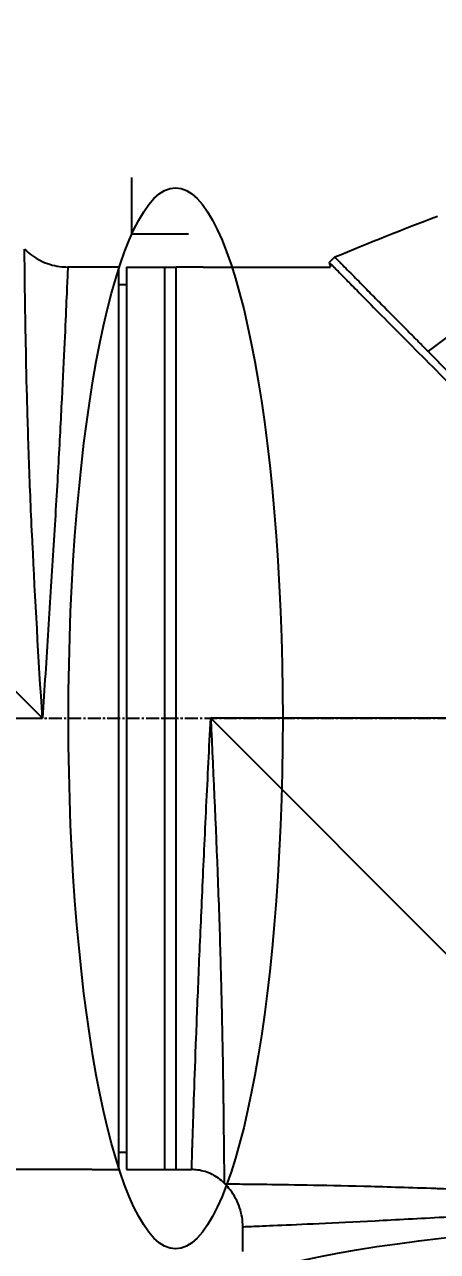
# Model space of a CAD drawing. Header units: millimetres. Extents: x 0 to 4378, y 0 to 2376.
# Drawn here: x 1557.5 to 1611.5, y 701.8 to 862.2 of the extents above; entities that cross this region are included whole.
import ezdxf

# ---------------------------------------------------------------- set-up
doc = ezdxf.new("R2010")
doc.units = ezdxf.units.MM
doc.header["$LTSCALE"] = 0.2
doc.linetypes.add('CENTER2', pattern=[1.125, 0.75, -0.125, 0.125, -0.125])
doc.layers.add('02_Center Line', color=1, linetype='CENTER2')
doc.layers.add('13_After Rev.Num.', color=6, linetype='Continuous')
doc.styles.add('Rainbow-5.0 Style', font='malgunsl.ttf')
doc.dimstyles.new('Rainbow-5.0 Style', dxfattribs={"dimtxt": 4, "dimasz": 2.5, "dimexe": 1, "dimexo": 1, "dimgap": 1, "dimtad": 1, "dimdsep": 46, "dimtxsty": 'Rainbow-5.0 Style', "dimcen": 0, "dimclrd": 251, "dimclre": 251, "dimclrt": 7, "dimazin": 3, "dimtp": 0.1, "dimtm": 0.1, "dimtfac": 0.61, "dimtmove": 0, "dimatfit": 3, "dimfxl": 1, "dimlwd": -1, "dimlwe": -1, "dimarcsym": 1})

# ---------------------------------------------------------------- blocks, each defined once
blk = doc.blocks.new('A$C87452269')
for p, q in [((-148.4, 232.4), (-85.2, 169.2)), ((-47.69, 228.8), (-46.98, 229.51)), ((-78.7, 228.2), (-81.89, 228.2)), ((-75.2, 228.2), (-78.2, 228.2)), ((-75.2, 110.2), (-75.2, 228.2)), ((-74.2, 228.2), (-74.2, 110.2)), ((-74.2, 228.2), (-67.7, 228.2)), ((-69.2, 110.2), (-69.2, 228.2)), ((-64.7, 228.2), (-67.7, 228.2)), ((-67.7, 110.2), (-67.7, 228.2)), ((-64.2, 228.2), (-47.53, 228.2)), ((-47.69, 228.8), (-47.53, 228.2)), ((-75.2, 225.9), (-74.2, 225.91)), ((-148.4, 169.2), (-85.2, 169.2)), ((0, 169.2), (-63.2, 169.2)), ((0, 106), (-63.2, 169.2)), ((-75.2, 112.5), (-74.2, 112.49)), ((-78.7, 110.2), (-101.2, 110.2)), ((-78.2, 110.2), (-75.2, 110.2)), ((-74.2, 110.2), (-65.69, 110.2)), ((-61.44, 108.44), (-61.34, 108.34)), ((-59, 99.5), (-59, 102.69))]:
    blk.add_line(p, q)
for points in [[(-46.98, 229.51), (-42.53, 231.36), (-38.05, 233.15), (-33.54, 234.86)], [(-87.54, 230.54), (-87.54, 230.54), (-87.54, 230.54), (-87.54, 230.54)], [(-81.89, 228.2), (-81.89, 228.2), (-81.89, 228.2), (-81.89, 228.2)], [(-47.69, 228.8), (-47.69, 228.8), (-47.69, 228.8), (-47.69, 228.8)], [(-23.62, 225.34), (-27.37, 222.63), (-31.09, 219.91), (-34.78, 217.18)], [(-59, 102.69), (-59, 102.69), (-59, 102.69), (-59, 102.69)]]:
    blk.add_open_spline(points, degree=3)
for points, knots in [([(-85.2, 169.2), (-85.7, 177.03), (-86.16, 184.9), (-86.5, 192.16), (-86.51, 192.25), (-86.51, 192.34), (-86.52, 192.43), (-86.69, 195.98), (-86.83, 199.42), (-86.94, 202.69), (-87.06, 206.06), (-87.16, 209.18), (-87.23, 212.05), (-87.23, 212.14), (-87.24, 212.24), (-87.24, 212.34), (-87.31, 215.1), (-87.36, 217.65), (-87.4, 219.86), (-87.4, 219.93), (-87.4, 220), (-87.4, 220.07), (-87.44, 222.27), (-87.47, 224.15), (-87.49, 225.69), (-87.49, 225.72), (-87.49, 225.75), (-87.49, 225.79), (-87.51, 227.33), (-87.52, 228.53), (-87.53, 229.32), (-87.53, 229.33), (-87.53, 229.33), (-87.53, 229.34), (-87.54, 230.13), (-87.54, 230.54), (-87.54, 230.54), (-87.54, 230.54), (-87.54, 230.54), (-87.54, 230.54)], [0, 0, 0, 0, 0.1234682, 0.1234682, 0.1234682, 0.125, 0.125, 0.125, 0.1854836, 0.1854836, 0.1854836, 0.2478794, 0.2478794, 0.2478794, 0.25, 0.25, 0.25, 0.3106171, 0.3106171, 0.3106171, 0.3125, 0.3125, 0.3125, 0.3737034, 0.3737034, 0.3737034, 0.375, 0.375, 0.375, 0.4369794, 0.4369794, 0.4369794, 0.4375, 0.4375, 0.4375, 0.5, 0.5, 0.5, 0.5002553, 0.5002553, 0.5002553, 0.5002553]), ([(-87.54, 230.54), (-86.93, 229.93), (-86.21, 229.41), (-84.66, 228.65), (-83.81, 228.39), (-82.6, 228.22), (-82.24, 228.2), (-81.89, 228.2)], [0, 0, 0, 0, 0.2592614, 0.2592614, 0.5193326, 0.5193326, 0.6259312, 0.6259312, 0.6259312, 0.6259312]), ([(-46.98, 229.51), (-46.98, 229.51), (-46.98, 229.51), (-46.98, 229.51), (-46.93, 229.46), (-46.81, 229.34), (-46.78, 229.31), (-46.7, 229.22), (-46.62, 229.14), (-46.46, 228.97), (-46.36, 228.88), (-46.15, 228.66), (-46.04, 228.55), (-45.68, 228.19), (-45.42, 227.92), (-44.86, 227.36), (-44.58, 227.07), (-43.99, 226.48), (-43.71, 226.19), (-43.33, 225.81), (-43.26, 225.74), (-43.08, 225.55), (-42.96, 225.43), (-42.58, 225.04), (-42.31, 224.77), (-41.53, 223.98), (-41, 223.45), (-39.62, 222.05), (-38.72, 221.15), (-37.3, 219.72), (-36.81, 219.23), (-36.19, 218.6), (-36.06, 218.47), (-35.75, 218.15), (-35.56, 217.96), (-35.27, 217.67), (-35.17, 217.57), (-35.03, 217.43), (-34.98, 217.38), (-34.85, 217.25), (-34.8, 217.2), (-34.78, 217.18)], [-0.8441102, -0.8441102, -0.8441102, -0.8441102, -0.843958, -0.843958, -0.7585248, -0.7585248, -0.7370027, -0.7370027, -0.6943038, -0.6943038, -0.6506717, -0.6506717, -0.610004, -0.610004, -0.533695, -0.533695, -0.4669865, -0.4669865, -0.4087151, -0.4087151, -0.3960011, -0.3960011, -0.3745212, -0.3745212, -0.3281531, -0.3281531, -0.2469126, -0.2469126, -0.1250047, -0.1250047, -0.0640569, -0.0640569, -0.0488199, -0.0488199, -0.0259823, -0.0259823, -0.014544, -0.014544, -0.0088247, -0.0088247, -0.000001, -0.000001, -0.000001, -0.000001]), ([(-81.89, 228.2), (-81.89, 228.2), (-81.9, 227.82), (-81.93, 227.07), (-81.96, 226.32), (-82.01, 225.19), (-82.08, 223.71), (-82.14, 222.23), (-82.22, 220.42), (-82.32, 218.28), (-82.42, 216.14), (-82.54, 213.66), (-82.68, 210.94), (-82.82, 208.22), (-82.97, 205.25), (-83.15, 202.03), (-83.33, 198.8), (-83.53, 195.39), (-83.75, 191.84), (-83.96, 188.3), (-84.2, 184.59), (-84.45, 180.78), (-84.69, 176.97), (-84.95, 173.04), (-85.2, 169.2)], [0.5001297, 0.5001297, 0.5001297, 0.5001297, 0.5624875, 0.5624875, 0.5624875, 0.6249765, 0.6249765, 0.6249765, 0.6874677, 0.6874677, 0.6874677, 0.7499624, 0.7499624, 0.7499624, 0.8124623, 0.8124623, 0.8124623, 0.8749687, 0.8749687, 0.8749687, 0.9375, 0.9375, 0.9375, 1, 1, 1, 1]), ([(-78.2, 228.2), (-78.26, 228.2), (-78.31, 228.2), (-78.37, 228.2), (-78.42, 228.2), (-78.47, 228.2), (-78.51, 228.2), (-78.56, 228.2), (-78.59, 228.2), (-78.62, 228.2), (-78.65, 228.2), (-78.68, 228.2), (-78.69, 228.2), (-78.7, 228.2), (-78.7, 228.2), (-78.7, 228.2), (-78.7, 228.2), (-78.7, 228.2), (-78.7, 228.2)], [0, 0, 0, 0, 0.1074676, 0.1074676, 0.1074676, 0.2149351, 0.2149351, 0.2149351, 0.3224051, 0.3224051, 0.3224051, 0.4298767, 0.4298767, 0.4298767, 0.5, 0.5, 0.5, 0.5001155, 0.5001155, 0.5001155, 0.5001155]), ([(-64.2, 228.2), (-64.2, 228.2), (-64.21, 228.2), (-64.23, 228.2), (-64.25, 228.2), (-64.27, 228.2), (-64.31, 228.2), (-64.34, 228.2), (-64.39, 228.2), (-64.43, 228.2), (-64.48, 228.2), (-64.54, 228.2), (-64.59, 228.2), (-64.63, 228.2), (-64.66, 228.2), (-64.7, 228.2)], [0.5001155, 0.5001155, 0.5001155, 0.5001155, 0.6074676, 0.6074676, 0.6074676, 0.7149351, 0.7149351, 0.7149351, 0.8224051, 0.8224051, 0.8224051, 0.9298767, 0.9298767, 0.9298767, 1, 1, 1, 1]), ([(-47.69, 228.8), (-47.69, 228.8), (-47.63, 228.74), (-47.42, 228.53), (-47.26, 228.36), (-46.9, 228), (-46.74, 227.83), (-46.3, 227.39), (-46.01, 227.1), (-45.5, 226.58), (-45.3, 226.38), (-44.85, 225.92), (-44.6, 225.67), (-43.61, 224.67), (-42.8, 223.84), (-40.09, 221.1), (-37.94, 218.94), (-34.37, 215.35), (-33.12, 214.09), (-31.18, 212.14), (-30.52, 211.48), (-29.51, 210.47), (-29.18, 210.14), (-28.67, 209.62), (-28.5, 209.45), (-28.04, 209), (-27.83, 208.79), (-27.81, 208.76)], [0, 0, 0, 0, 0.449356, 0.449356, 0.898467, 0.898467, 1.197468, 1.197468, 1.595858, 1.595858, 1.82337, 1.82337, 2.083118, 2.083118, 2.775822, 2.775822, 4.159486, 4.159486, 4.850949, 4.850949, 5.197063, 5.197063, 5.370242, 5.370242, 5.456832, 5.456832, 5.599134, 5.599134, 5.599134, 5.599134]), ([(-34.78, 217.18), (-34.76, 217.16), (-34.7, 217.1), (-34.56, 216.96), (-34.5, 216.9), (-34.34, 216.73), (-34.22, 216.62), (-33.89, 216.28), (-33.66, 216.05), (-32.97, 215.36), (-32.51, 214.89), (-31.72, 214.1), (-31.4, 213.78), (-30.76, 213.14), (-30.44, 212.81), (-29.62, 212), (-29.12, 211.5), (-28.37, 210.74), (-28.12, 210.49), (-27.74, 210.11), (-27.61, 209.98), (-27.42, 209.79), (-27.36, 209.73), (-27.28, 209.65), (-27.11, 209.48), (-27.1, 209.47)], [-1.054271, -1.054271, -1.054271, -1.054271, -1.016011, -1.016011, -0.991173, -0.991173, -0.941498, -0.941498, -0.842144, -0.842144, -0.643564, -0.643564, -0.511372, -0.511372, -0.379025, -0.379025, -0.180334, -0.180334, -0.080976, -0.080976, -0.031296, -0.031296, -0.006457, -0.006457, -0.000001, -0.000001, -0.000001, -0.000001]), ([(-65.69, 110.2), (-65.69, 110.2), (-65.67, 110.58), (-65.65, 111.33), (-65.64, 111.71), (-65.62, 112.17), (-65.61, 112.73), (-65.59, 113.3), (-65.57, 113.95), (-65.54, 114.69), (-65.5, 116.17), (-65.44, 117.99), (-65.36, 120.13), (-65.29, 122.26), (-65.2, 124.76), (-65.09, 127.48), (-64.99, 130.2), (-64.87, 133.16), (-64.74, 136.39), (-64.6, 139.61), (-64.45, 143.04), (-64.29, 146.58), (-64.13, 150.13), (-63.95, 153.84), (-63.77, 157.65), (-63.58, 161.46), (-63.39, 165.36), (-63.2, 169.2)], [0.5000036, 0.5000036, 0.5000036, 0.5000036, 0.5624944, 0.5624944, 0.5624944, 0.5937419, 0.5937419, 0.5937419, 0.6249896, 0.6249896, 0.6249896, 0.6874857, 0.6874857, 0.6874857, 0.7499833, 0.7499833, 0.7499833, 0.8124833, 0.8124833, 0.8124833, 0.8749861, 0.8749861, 0.8749861, 0.9375, 0.9375, 0.9375, 1, 1, 1, 1]), ([(-63.2, 169.2), (-62.82, 161.42), (-62.47, 153.58), (-62.21, 146.37), (-62.21, 146.29), (-62.2, 146.22), (-62.2, 146.14), (-62.07, 142.6), (-61.97, 139.16), (-61.88, 135.91), (-61.88, 135.82), (-61.88, 135.73), (-61.87, 135.64), (-61.79, 132.41), (-61.72, 129.41), (-61.67, 126.66), (-61.67, 126.58), (-61.67, 126.5), (-61.67, 126.43), (-61.61, 123.67), (-61.58, 121.14), (-61.55, 118.95), (-61.55, 118.9), (-61.55, 118.84), (-61.54, 118.79), (-61.52, 116.6), (-61.5, 114.74), (-61.48, 113.21), (-61.48, 113.19), (-61.48, 113.16), (-61.48, 113.14), (-61.47, 112.39), (-61.47, 111.71), (-61.46, 111.13), (-61.46, 110.54), (-61.45, 110.04), (-61.45, 109.65), (-61.45, 109.64), (-61.45, 109.64), (-61.45, 109.63), (-61.45, 108.85), (-61.44, 108.45), (-61.44, 108.44), (-61.44, 108.44), (-61.44, 108.44), (-61.44, 108.44)], [0, 0, 0, 0, 0.1237216, 0.1237216, 0.1237216, 0.125, 0.125, 0.125, 0.1858558, 0.1858558, 0.1858558, 0.1875, 0.1875, 0.1875, 0.2483067, 0.2483067, 0.2483067, 0.25, 0.25, 0.25, 0.3110307, 0.3110307, 0.3110307, 0.3125, 0.3125, 0.3125, 0.3740244, 0.3740244, 0.3740244, 0.375, 0.375, 0.375, 0.4055785, 0.4055785, 0.4055785, 0.4371666, 0.4371666, 0.4371666, 0.4375, 0.4375, 0.4375, 0.5, 0.5, 0.5, 0.500405, 0.500405, 0.500405, 0.500405]), ([(-78.7, 110.2), (-78.7, 110.2), (-78.69, 110.2), (-78.67, 110.2), (-78.65, 110.2), (-78.63, 110.2), (-78.59, 110.2), (-78.56, 110.2), (-78.51, 110.2), (-78.47, 110.2), (-78.42, 110.2), (-78.36, 110.2), (-78.31, 110.2), (-78.27, 110.2), (-78.24, 110.2), (-78.2, 110.2)], [0.5001155, 0.5001155, 0.5001155, 0.5001155, 0.6074676, 0.6074676, 0.6074676, 0.7149351, 0.7149351, 0.7149351, 0.8224051, 0.8224051, 0.8224051, 0.9298767, 0.9298767, 0.9298767, 1, 1, 1, 1]), ([(-61.44, 108.44), (-61.9, 108.9), (-62.44, 109.29), (-63.6, 109.87), (-64.24, 110.06), (-65.15, 110.18), (-65.42, 110.2), (-65.69, 110.2)], [0, 0, 0, 0, 0.1944378, 0.1944378, 0.3894915, 0.3894915, 0.4694478, 0.4694478, 0.4694478, 0.4694478]), ([(-61.34, 108.34), (-61.34, 108.34), (-61.34, 108.34), (-61.34, 108.34), (-61.34, 108.34), (-60.94, 108.34), (-60.15, 108.33), (-60.13, 108.33), (-60.12, 108.33), (-60.1, 108.33), (-59.3, 108.32), (-58.12, 108.31), (-56.61, 108.29), (-56.56, 108.29), (-56.5, 108.29), (-56.45, 108.29), (-54.87, 108.27), (-52.9, 108.24), (-50.58, 108.2), (-48.38, 108.16), (-45.91, 108.11), (-43.18, 108.04), (-43.05, 108.04), (-42.92, 108.03), (-42.79, 108.03), (-40.05, 107.96), (-37.01, 107.87), (-33.82, 107.76), (-33.67, 107.75), (-33.53, 107.75), (-33.38, 107.74), (-30.17, 107.62), (-26.8, 107.49), (-23.28, 107.32), (-23.14, 107.31), (-23.01, 107.31), (-22.88, 107.3), (-19.25, 107.13), (-15.42, 106.92), (-11.59, 106.7), (-7.77, 106.48), (-3.89, 106.25), (0, 106)], [0.5002568, 0.5002568, 0.5002568, 0.5002568, 0.5003876, 0.5003876, 0.5003876, 0.5625, 0.5625, 0.5625, 0.5637682, 0.5637682, 0.5637682, 0.625, 0.625, 0.625, 0.6270506, 0.6270506, 0.6270506, 0.6901228, 0.6901228, 0.6901228, 0.75, 0.75, 0.75, 0.7528673, 0.7528673, 0.7528673, 0.8125, 0.8125, 0.8125, 0.8152429, 0.8152429, 0.8152429, 0.875, 0.875, 0.875, 0.877259, 0.877259, 0.877259, 0.9386494, 0.9386494, 0.9386494, 1, 1, 1, 1]), ([(-59, 102.69), (-59, 103.55), (-59.14, 104.43), (-59.7, 106.07), (-60.12, 106.85), (-60.86, 107.82), (-61.09, 108.09), (-61.34, 108.34)], [0, 0, 0, 0, 0.2592614, 0.2592614, 0.5193326, 0.5193326, 0.6259312, 0.6259312, 0.6259312, 0.6259312]), ([(0, 106), (-3.85, 105.75), (-7.69, 105.5), (-11.49, 105.25), (-15.25, 105.01), (-19.01, 104.77), (-22.56, 104.55), (-26.12, 104.34), (-29.51, 104.14), (-32.72, 103.96), (-35.92, 103.78), (-38.96, 103.62), (-41.68, 103.48), (-44.4, 103.34), (-46.85, 103.23), (-49.01, 103.12), (-51.17, 103.02), (-53, 102.94), (-54.48, 102.88), (-55.95, 102.81), (-57.09, 102.77), (-57.85, 102.73), (-58.61, 102.7), (-59, 102.69), (-59, 102.69), (-59, 102.69), (-59, 102.69), (-59, 102.69)], [0, 0, 0, 0, 0.0627169, 0.0627169, 0.0627169, 0.125, 0.125, 0.125, 0.1875, 0.1875, 0.1875, 0.25, 0.25, 0.25, 0.3125314, 0.3125314, 0.3125314, 0.375, 0.375, 0.375, 0.4375116, 0.4375116, 0.4375116, 0.4999994, 0.4999994, 0.4999994, 0.5001285, 0.5001285, 0.5001285, 0.5001285])]:
    blk.add_open_spline(points, degree=3, knots=knots)
at = {"layer": '02_Center Line', "ltscale": 11.288275}
blk.add_line((-239.28, 169.2), (101.35, 169.2), dxfattribs=at)
blk = doc.blocks.new('*D153')
at = {"color": 251, "linetype": 'ByBlock', "transparency": 16777216}
for p, q in [((1496.65, 979.96), (1496.65, 952.29)), ((1645.05, 826.01), (1645.05, 960.29)), ((1506.65, 956.29), (1635.05, 956.29))]:
    blk.add_line(p, q, dxfattribs=at)
at = {"color": 251, "transparency": 16777216}
for points in [[(1506.65, 957.96), (1506.65, 954.62), (1496.65, 956.29)], [(1635.05, 957.96), (1635.05, 954.62), (1645.05, 956.29)]]:
    blk.add_solid(points, dxfattribs=at)
at = {"layer": 'Defpoints', "color": 0, "transparency": 16777216}
for p in [(1496.65, 983.96), (1645.05, 956.29), (1645.05, 822.01)]:
    blk.add_point(p, dxfattribs=at)
at = {"color": 7, "transparency": 16777216, "insert": (1570.85, 968.61), "char_height": 16, "attachment_point": 5, "style": 'Rainbow-5.0 Style'}
blk.add_mtext('148.4', dxfattribs=at)
blk = doc.blocks.new('Blk$L1P0-3O23B')
for q in [(63.35, -1.67), (70.72, 5.7)]:
    blk.add_line((63.35, 5.7), q)
blk.add_ellipse((0, 0), major_axis=(69.35, 0), ratio=0.201954)

msp = doc.modelspace()

# ---------------------------------------------------------------- block references
msp.add_blockref('A$C87452269', (1645.046, 602.257))
at = {"layer": '13_After Rev.Num.', "rotation": 90}
msp.add_blockref('Blk$L1P0-3O23B', (1577.255, 771.455), dxfattribs=at)
at = {"layer": '13_After Rev.Num.'}
msp.add_blockref('Blk$L1P0-3O23B', (1645.046, 691.161), dxfattribs=at)

# ---------------------------------------------------------------- dimensions: what is measured, and where the dimension line sits
dim = msp.add_linear_dim(base=(1645.046, 956.291), p1=(1496.646, 983.957), p2=(1645.046, 822.01), dimstyle='Rainbow-5.0 Style', override={"dimscale": 4, "dimtol": 0, "dimlim": 0, "dimtp": 0.1, "dimtm": 0.1, "dimtfac": 0.61, "dimtdec": 2, "dimtolj": 0, "dimtzin": 8})
dim.commit()
dim.dimension.update_dxf_attribs({"geometry": '*D153', "text_midpoint": (1570.846, 968.612)})

doc.saveas('drawing.dxf')
